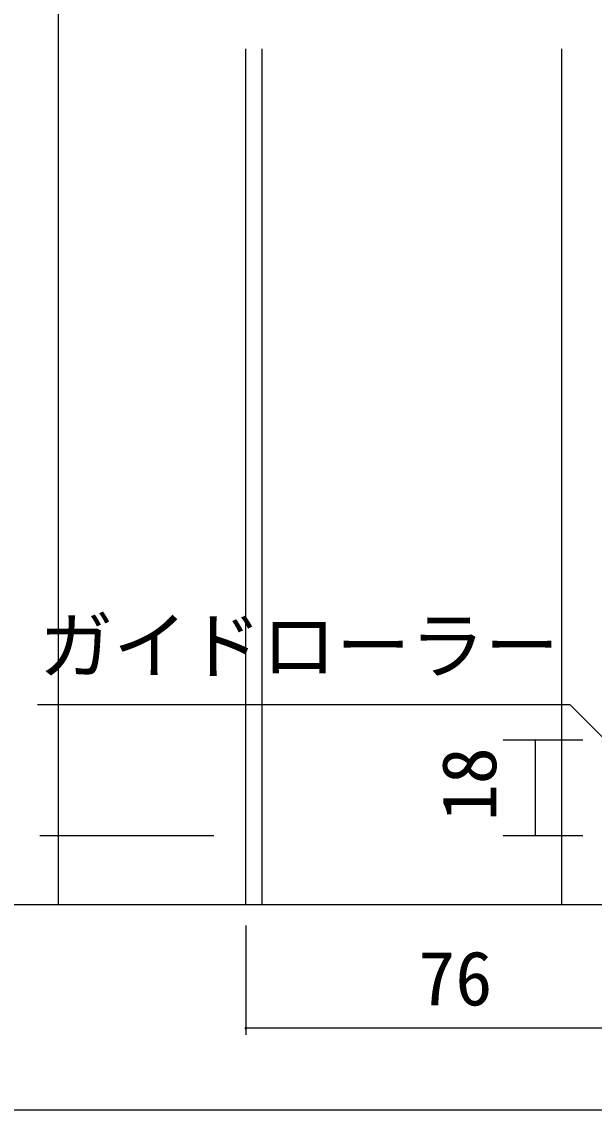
# Model space of a CAD drawing. Units: millimetres, scale not verified. Extents: x -800 to 800, y -554 to 554.
# Drawn here: x -549.5 to -441.6, y -27 to 178.2 of the extents above; entities that cross this region are included whole.
import ezdxf
from ezdxf.enums import TextEntityAlignment as Align

# ---------------------------------------------------------------- set-up
doc = ezdxf.new("R2010")
doc.units = ezdxf.units.MM
doc.header["$LTSCALE"] = 4
for name, color, linetype, lineweight in [('1-0', 7, 'Continuous', 25), ('1-4_0', 7, 'Continuous', 25), ('2-0', 7, 'Continuous', 25)]:
    doc.layers.add(name, color=color, linetype=linetype, lineweight=lineweight)
doc.styles.add('ＭＳ ゴシック', font='')
doc.styles.get('ＭＳ ゴシック').set_extended_font_data('MS Gothic')

msp = doc.modelspace()

# ---------------------------------------------------------------- linework, layer by layer
at = {"layer": '1-0'}
msp.add_lwpolyline([(152, -27), (-780, -27), (-780, 534)], dxfattribs=at)
at = {"layer": '1-4_0'}
msp.add_lwpolyline([(152, -27), (-780, -27), (-780, 534)], dxfattribs=at)
msp.add_lwpolyline([(152, -27), (-780, -27), (-780, 534)], dxfattribs=at)
at = {"layer": '2-0'}
for p, q in [((-542.654, 185.392), (-542.654, 11.798)), ((-507.286, 11.797), (-507.286, 173.053)), ((-504.283, 173.054), (-504.283, 11.798)), ((-447.787, 173.054), (-447.787, 11.798)), ((-546.515, 49.465), (-446.252, 49.465)), ((-446.252, 49.465), (-422.234, 25.446)), ((-458.786, 42.795), (-443.789, 42.795)), ((-452.789, 42.795), (-452.789, 24.794)), ((-452.749, 42.799), (-452.748, 42.795)), ((-546.071, 24.796), (-513.287, 24.796)), ((-542.614, 24.799), (-542.614, 24.796)), ((-458.786, 24.796), (-443.789, 24.796)), ((-452.749, 24.799), (-452.748, 24.796)), ((-612.837, 11.797), (-98.113, 11.797)), ((-542.614, 11.801), (-542.614, 11.797)), ((-507.286, 7.797), (-507.286, -12.81)), ((-507.286, 7.797), (-507.286, -12.81)), ((-431.289, -11.56), (-507.286, -11.56))]:
    msp.add_line(p, q, dxfattribs=at)
for centre, radius, start, end in [((-452.776, 42.795), 0.0488, 173.23135, 177.77823), ((-452.772, 42.795), 0.053, 177.81887, 182.18113), ((-452.771, 42.795), 0.0542, 182.11005, 186.42467), ((-452.78, 42.796), 0.0446, 163.77518, 168.57377), ((-452.778, 42.795), 0.0467, 168.57197, 173.23319), ((-452.773, 42.794), 0.0518, 186.42206, 190.84675), ((-452.776, 42.794), 0.0493, 190.84404, 195.4083), ((-452.782, 42.796), 0.0424, 158.8181, 163.77676), ((-452.778, 42.793), 0.0467, 195.40564, 200.13983), ((-452.784, 42.797), 0.0403, 153.67997, 158.8192), ((-452.781, 42.792), 0.044, 200.13747, 205.07127), ((-452.786, 42.798), 0.0383, 148.34447, 153.68026), ((-452.783, 42.791), 0.0414, 205.06953, 210.22965), ((-452.788, 42.799), 0.0365, 142.80263, 148.34359), ((-452.785, 42.79), 0.0389, 210.22897, 215.63606), ((-452.789, 42.8), 0.0349, 137.05604, 142.80022), ((-452.787, 42.789), 0.0367, 215.63694, 221.30167), ((-452.79, 42.8), 0.0337, 131.11998, 137.05178), ((-452.788, 42.787), 0.0348, 221.30466, 227.22328), ((-452.79, 42.801), 0.0329, 125.02571, 131.11373), ((-452.789, 42.786), 0.0334, 227.22879, 233.37888), ((-452.79, 42.801), 0.0326, 118.82113, 125.01761), ((-452.79, 42.786), 0.0325, 233.38707, 239.72466), ((-452.79, 42.801), 0.0329, 112.56894, 118.81163), ((-452.79, 42.785), 0.0322, 239.73523, 246.19473), ((-452.79, 42.8), 0.0338, 106.34211, 112.55879), ((-452.79, 42.786), 0.0326, 246.20688, 252.70485), ((-452.79, 42.799), 0.0354, 100.21722, 106.33225), ((-452.79, 42.787), 0.0337, 252.71739, 259.16015), ((-452.789, 42.796), 0.0379, 94.267, 100.20855), ((-452.789, 42.789), 0.0358, 259.17174, 265.4655), ((-452.789, 42.793), 0.0411, 88.55436, 94.2692), ((-452.789, 42.792), 0.0387, 265.46552, 271.53509), ((-452.789, 42.793), 0.0416, 82.96924, 88.59768), ((-452.789, 42.792), 0.0392, 271.49154, 277.46386), ((-452.789, 42.793), 0.0411, 77.37479, 82.96553), ((-452.789, 42.792), 0.0389, 277.46951, 283.37966), ((-452.789, 42.793), 0.0408, 71.83555, 77.37218), ((-452.789, 42.792), 0.039, 283.38385, 289.20212), ((-452.789, 42.793), 0.0408, 66.35796, 71.83403), ((-452.789, 42.793), 0.0394, 289.20479, 294.91481), ((-452.789, 42.793), 0.0408, 60.93896, 66.35744), ((-452.789, 42.793), 0.04, 294.91607, 300.51423), ((-452.789, 42.793), 0.0408, 55.56733, 60.93928), ((-452.79, 42.794), 0.0406, 300.51431, 306.00803), ((-452.789, 42.793), 0.0408, 50.2254, 55.56828), ((-452.79, 42.794), 0.0412, 306.0072, 311.41261), ((-452.789, 42.793), 0.0407, 44.89093, 50.22674), ((-452.79, 42.794), 0.0418, 311.41118, 316.75064), ((-452.789, 42.794), 0.0404, 39.53921, 44.89244), ((-452.791, 42.795), 0.0422, 316.74888, 322.04853), ((-452.791, 42.795), 0.0424, 322.04671, 327.33413), ((-452.788, 42.794), 0.04, 34.14505, 39.54061), ((-452.788, 42.794), 0.0395, 28.68508, 34.14609), ((-452.791, 42.795), 0.0424, 327.3325, 332.63459), ((-452.787, 42.794), 0.039, 23.13996, 28.68548), ((-452.791, 42.795), 0.0424, 332.6334, 337.97426), ((-452.787, 42.795), 0.0385, 17.49688, 23.13944), ((-452.791, 42.795), 0.0422, 337.97374, 343.37266), ((-452.786, 42.795), 0.0381, 11.75191, 17.49519), ((-452.79, 42.795), 0.042, 343.37304, 348.84251), ((-452.786, 42.795), 0.0379, 5.91206, 11.74885), ((-452.79, 42.795), 0.042, 348.84396, 354.38784), ((-452.79, 42.795), 0.0421, 354.3905, 0.00259), ((-542.65, 24.796), 0.0449, 168.28677, 173.13594), ((-542.647, 24.796), 0.0478, 173.13432, 177.77467), ((-542.642, 24.796), 0.0527, 177.80763, 182.19237), ((-542.642, 24.795), 0.0531, 182.11341, 186.51684), ((-542.645, 24.795), 0.0499, 186.51432, 191.11809), ((-542.648, 24.794), 0.0467, 191.11608, 195.94714), ((-542.655, 24.797), 0.0397, 157.89413, 163.21037), ((-542.652, 24.797), 0.0422, 163.21071, 168.28762), ((-542.651, 24.794), 0.0437, 195.946, 201.0264), ((-542.657, 24.798), 0.0376, 152.33582, 157.89218), ((-542.653, 24.793), 0.041, 201.02659, 206.36999), ((-542.656, 24.792), 0.0386, 206.37204, 211.97967), ((-542.658, 24.799), 0.0359, 146.54899, 152.33187), ((-542.659, 24.8), 0.0347, 140.56428, 146.54282), ((-542.657, 24.791), 0.0367, 211.98402, 217.84044), ((-542.66, 24.8), 0.034, 134.43101, 140.55594), ((-542.658, 24.79), 0.0354, 217.84737, 223.91711), ((-542.66, 24.8), 0.034, 128.21579, 134.42093), ((-542.659, 24.789), 0.0347, 223.92651, 230.1529), ((-542.659, 24.789), 0.0348, 230.1642, 236.47145), ((-542.659, 24.799), 0.0346, 121.99792, 128.2048), ((-542.659, 24.798), 0.0361, 115.86201, 121.98705), ((-542.658, 24.79), 0.0356, 236.48364, 242.78285), ((-542.658, 24.796), 0.0384, 109.88939, 115.85231), ((-542.657, 24.792), 0.0373, 242.79465, 248.99273), ((-542.657, 24.793), 0.0417, 104.15035, 109.88168), ((-542.656, 24.794), 0.04, 249.00295, 255.01257), ((-542.656, 24.789), 0.0461, 98.69882, 104.14505), ((-542.655, 24.798), 0.0438, 255.02035, 260.76839), ((-542.655, 24.783), 0.0518, 93.57028, 98.69594), ((-542.655, 24.803), 0.0489, 260.77338, 266.20613), ((-542.655, 24.787), 0.048, 88.60752, 93.96851), ((-542.655, 24.799), 0.0452, 265.78469, 271.47885), ((-542.654, 24.805), 0.03, 81.68774, 88.18579), ((-542.654, 24.782), 0.0283, 271.92984, 278.82275), ((-542.655, 24.801), 0.0343, 75.83774, 81.70092), ((-542.655, 24.786), 0.0326, 278.81008, 285.00132), ((-542.656, 24.796), 0.0387, 70.48966, 75.85144), ((-542.656, 24.791), 0.037, 284.98722, 290.61205), ((-542.657, 24.793), 0.0426, 65.51325, 70.50258), ((-542.658, 24.795), 0.0413, 290.59844, 295.79189), ((-542.659, 24.79), 0.0459, 60.78958, 65.52502), ((-542.659, 24.798), 0.045, 295.77947, 300.66668), ((-542.66, 24.788), 0.0481, 56.21101, 60.80025), ((-542.661, 24.801), 0.0479, 300.65554, 305.34943), ((-542.66, 24.787), 0.0492, 51.67915, 56.2208), ((-542.662, 24.802), 0.0496, 305.33941, 309.94183), ((-542.66, 24.787), 0.0491, 47.10232, 51.68829), ((-542.662, 24.802), 0.0501, 309.93269, 314.53661), ((-542.662, 24.802), 0.0495, 314.52819, 319.21975), ((-542.659, 24.788), 0.0478, 42.39348, 47.11095), ((-542.658, 24.789), 0.0457, 37.46925, 42.40157), ((-542.66, 24.801), 0.048, 319.21202, 324.07171), ((-542.656, 24.791), 0.043, 32.25073, 37.47654), ((-542.659, 24.8), 0.0457, 324.06486, 329.16722), ((-542.653, 24.793), 0.04, 26.66689, 32.25657), ((-542.656, 24.798), 0.0431, 329.16171, 334.57289), ((-542.654, 24.797), 0.0403, 334.56953, 340.34215), ((-542.65, 24.794), 0.037, 20.66145, 26.6702), ((-542.648, 24.795), 0.0343, 14.20368, 20.66074), ((-542.646, 24.795), 0.0322, 7.30227, 14.19734), ((-542.651, 24.796), 0.0378, 340.34207, 346.50709), ((-542.648, 24.796), 0.0342, 353.07787, 359.98214), ((-542.649, 24.796), 0.0357, 346.51155, 353.06789), ((-452.776, 24.796), 0.0488, 173.23135, 177.77823), ((-452.772, 24.796), 0.053, 177.81887, 182.18113), ((-452.771, 24.796), 0.0542, 182.11005, 186.42467), ((-452.78, 24.796), 0.0446, 163.77518, 168.57377), ((-452.778, 24.796), 0.0467, 168.57197, 173.23319), ((-452.773, 24.795), 0.0518, 186.42206, 190.84675), ((-452.776, 24.795), 0.0493, 190.84404, 195.4083), ((-452.782, 24.797), 0.0424, 158.8181, 163.77676), ((-452.778, 24.794), 0.0467, 195.40564, 200.13983), ((-452.784, 24.798), 0.0403, 153.67997, 158.8192), ((-452.781, 24.793), 0.044, 200.13747, 205.07127), ((-452.786, 24.799), 0.0383, 148.34447, 153.68026), ((-452.783, 24.792), 0.0414, 205.06953, 210.22965), ((-452.788, 24.8), 0.0365, 142.80263, 148.34359), ((-452.785, 24.791), 0.0389, 210.22897, 215.63606), ((-452.789, 24.8), 0.0349, 137.05604, 142.80022), ((-452.787, 24.789), 0.0367, 215.63694, 221.30167), ((-452.79, 24.801), 0.0337, 131.11998, 137.05178), ((-452.788, 24.788), 0.0348, 221.30466, 227.22328), ((-452.79, 24.802), 0.0329, 125.02571, 131.11373), ((-452.789, 24.787), 0.0334, 227.22879, 233.37888), ((-452.79, 24.802), 0.0326, 118.82113, 125.01761), ((-452.79, 24.786), 0.0325, 233.38707, 239.72466), ((-452.79, 24.802), 0.0329, 112.56894, 118.81163), ((-452.79, 24.786), 0.0322, 239.73523, 246.19473), ((-452.79, 24.801), 0.0338, 106.34211, 112.55879), ((-452.79, 24.787), 0.0326, 246.20688, 252.70485), ((-452.79, 24.799), 0.0354, 100.21722, 106.33225), ((-452.79, 24.788), 0.0337, 252.71739, 259.16015), ((-452.789, 24.797), 0.0379, 94.267, 100.20855), ((-452.789, 24.79), 0.0358, 259.17174, 265.4655), ((-452.789, 24.794), 0.0411, 88.55436, 94.2692), ((-452.789, 24.793), 0.0387, 265.46552, 271.53509), ((-452.789, 24.793), 0.0416, 82.96924, 88.59768), ((-452.789, 24.793), 0.0392, 271.49154, 277.46386), ((-452.789, 24.794), 0.0411, 77.37479, 82.96553), ((-452.789, 24.793), 0.0389, 277.46951, 283.37966), ((-452.789, 24.794), 0.0408, 71.83555, 77.37218), ((-452.789, 24.793), 0.039, 283.38385, 289.20212), ((-452.789, 24.794), 0.0408, 66.35796, 71.83403), ((-452.789, 24.793), 0.0394, 289.20479, 294.91481), ((-452.789, 24.794), 0.0408, 60.93896, 66.35744), ((-452.789, 24.794), 0.04, 294.91607, 300.51423), ((-452.789, 24.794), 0.0408, 55.56733, 60.93928), ((-452.79, 24.794), 0.0406, 300.51431, 306.00803), ((-452.789, 24.794), 0.0408, 50.2254, 55.56828), ((-452.79, 24.795), 0.0412, 306.0072, 311.41261), ((-452.789, 24.794), 0.0407, 44.89093, 50.22674), ((-452.79, 24.795), 0.0418, 311.41118, 316.75064), ((-452.789, 24.794), 0.0404, 39.53921, 44.89244), ((-452.791, 24.796), 0.0422, 316.74888, 322.04853), ((-452.791, 24.796), 0.0424, 322.04671, 327.33413), ((-452.788, 24.795), 0.04, 34.14505, 39.54061), ((-452.788, 24.795), 0.0395, 28.68508, 34.14609), ((-452.791, 24.796), 0.0424, 327.3325, 332.63459), ((-452.787, 24.795), 0.039, 23.13996, 28.68548), ((-452.791, 24.796), 0.0424, 332.6334, 337.97426), ((-452.787, 24.795), 0.0385, 17.49688, 23.13944), ((-452.791, 24.796), 0.0422, 337.97374, 343.37266), ((-452.786, 24.796), 0.0381, 11.75191, 17.49519), ((-452.79, 24.796), 0.042, 343.37304, 348.84251), ((-452.786, 24.796), 0.0379, 5.91206, 11.74885), ((-452.79, 24.796), 0.042, 348.84396, 354.38784), ((-452.79, 24.796), 0.0421, 354.3905, 0.00259), ((-542.652, 11.797), 0.0428, 172.74618, 177.6502), ((-542.645, 11.797), 0.0499, 177.7446, 182.2554), ((-542.642, 11.797), 0.0531, 182.11341, 186.51684), ((-542.645, 11.797), 0.0499, 186.51432, 191.11809), ((-542.657, 11.798), 0.038, 162.27749, 167.62461), ((-542.654, 11.797), 0.0403, 167.62527, 172.74663), ((-542.648, 11.796), 0.0467, 191.11608, 195.94714), ((-542.659, 11.799), 0.036, 156.70407, 162.27534), ((-542.651, 11.795), 0.0437, 195.946, 201.0264), ((-542.66, 11.799), 0.0345, 150.9194, 156.70009), ((-542.653, 11.794), 0.041, 201.02659, 206.36999), ((-542.656, 11.793), 0.0386, 206.37204, 211.97967), ((-542.661, 11.8), 0.0334, 144.95353, 150.91341), ((-542.661, 11.8), 0.0328, 138.85322, 144.94561), ((-542.657, 11.792), 0.0367, 211.98402, 217.84044), ((-542.661, 11.8), 0.0327, 132.68047, 138.84377), ((-542.658, 11.791), 0.0354, 217.84737, 223.91711), ((-542.661, 11.8), 0.0333, 126.50849, 132.6702), ((-542.659, 11.791), 0.0347, 223.92651, 230.1529), ((-542.66, 11.799), 0.0347, 120.41524, 126.49832), ((-542.659, 11.791), 0.0348, 230.1642, 236.47145), ((-542.659, 11.797), 0.0368, 114.47599, 120.4061), ((-542.658, 11.792), 0.0356, 236.48364, 242.78285), ((-542.658, 11.794), 0.0397, 108.75641, 114.4686), ((-542.657, 11.793), 0.0373, 242.79465, 248.99273), ((-542.657, 11.79), 0.0437, 103.30782, 108.75118), ((-542.656, 11.796), 0.04, 249.00295, 255.01257), ((-542.656, 11.785), 0.0488, 98.16504, 103.30481), ((-542.655, 11.799), 0.0438, 255.02035, 260.76839), ((-542.655, 11.779), 0.055, 93.34686, 98.16402), ((-542.655, 11.804), 0.0489, 260.77338, 266.20613), ((-542.655, 11.783), 0.0512, 88.69395, 93.72164), ((-542.655, 11.801), 0.0452, 265.78469, 271.47885), ((-542.654, 11.802), 0.0319, 82.19916, 88.30108), ((-542.654, 11.784), 0.0283, 271.92984, 278.82275), ((-542.655, 11.798), 0.0363, 76.68239, 82.21269), ((-542.655, 11.788), 0.0326, 278.81008, 285.00132), ((-542.656, 11.794), 0.0405, 71.60583, 76.6957), ((-542.656, 11.792), 0.037, 284.98722, 290.61205), ((-542.657, 11.79), 0.0442, 66.84532, 71.61817), ((-542.658, 11.796), 0.0413, 290.59844, 295.79189), ((-542.658, 11.788), 0.047, 62.28777, 66.85656), ((-542.659, 11.8), 0.045, 295.77947, 300.66668), ((-542.661, 11.802), 0.0479, 300.65554, 305.34943), ((-542.659, 11.786), 0.0486, 57.82989, 62.29811), ((-542.659, 11.786), 0.0491, 53.37551, 57.83959), ((-542.662, 11.803), 0.0496, 305.33941, 309.94183), ((-542.659, 11.787), 0.0482, 48.83284, 53.3848), ((-542.662, 11.804), 0.0501, 309.93269, 314.53661), ((-542.657, 11.788), 0.0463, 44.11241, 48.84186), ((-542.662, 11.803), 0.0495, 314.52819, 319.21975), ((-542.655, 11.79), 0.0436, 39.12627, 44.12111), ((-542.66, 11.802), 0.048, 319.21202, 324.07171), ((-542.653, 11.792), 0.0404, 33.78926, 39.13426), ((-542.659, 11.801), 0.0457, 324.06486, 329.16722), ((-542.65, 11.794), 0.0371, 28.0236, 33.7957), ((-542.656, 11.8), 0.0431, 329.16171, 334.57289), ((-542.654, 11.799), 0.0403, 334.56953, 340.34215), ((-542.647, 11.795), 0.0339, 21.76798, 28.02705), ((-542.645, 11.796), 0.0311, 14.99193, 21.76646), ((-542.643, 11.797), 0.029, 7.71415, 14.98331), ((-542.651, 11.798), 0.0378, 340.34207, 346.50709), ((-542.648, 11.797), 0.0342, 353.07787, 359.98214), ((-542.649, 11.797), 0.0357, 346.51155, 353.06789), ((-507.286, -11.56), 0.156, 0, 180), ((-507.286, -11.56), 0.156, 0, 180), ((-507.286, -11.56), 0.156, 180, 0), ((-507.286, -11.56), 0.156, 180, 0)]:
    msp.add_arc(centre, radius, start, end, dxfattribs=at)

# ---------------------------------------------------------------- texts
at = {"layer": '2-0', "style": 'ＭＳ ゴシック'}
for s, p in [('ガイドローラー', (-546.265, 52.389)), ('76', (-474.797, -10.325))]:
    msp.add_text(s, height=10.26, dxfattribs=at).set_placement(p, align=Align.BOTTOM_LEFT)
msp.add_text('18', height=10.26, rotation=90, dxfattribs=at).set_placement((-457.04, 27.46), align=Align.BOTTOM_LEFT)

doc.saveas('drawing.dxf')
